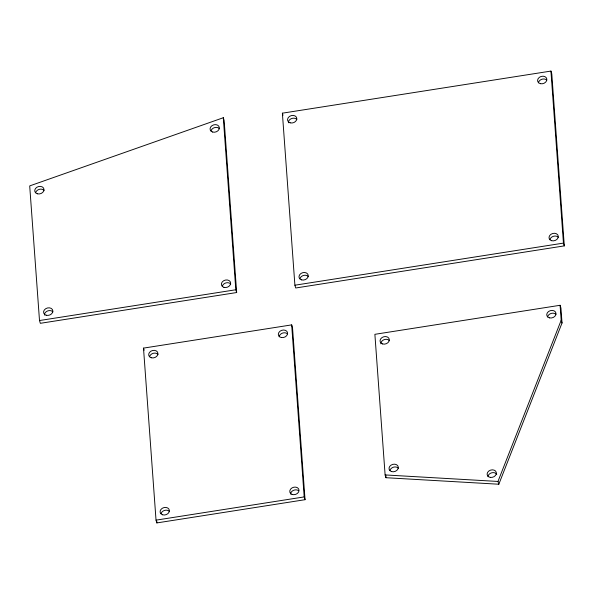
<?xml version="1.0" encoding="UTF-8"?>
<svg xmlns="http://www.w3.org/2000/svg" width="594" height="594" viewBox="0 0 594 594"><rect width="100%" height="100%" fill="white"/><g stroke="black" fill="none" stroke-linecap="round" stroke-linejoin="round"><path stroke-width="0.89" d="M498.826 484.229L497.98 481.452L561.182 320.24L560.09 305.286L374.881 334.318L385.112 474.933L385.959 477.71L498.826 484.229L562.021 323.017L560.936 308.063L560.09 305.286M223.299 117.731L29.7 185.907L39.501 320.537L40.34 323.314L236.664 292.538L224.146 120.508L223.299 117.731L235.818 289.761L236.664 292.538M282.38 113.179L550.935 71.08L551.781 73.856L564.3 245.886L295.745 287.986L294.899 285.209L282.38 113.179L283.011 115.266M39.501 320.537L235.818 289.761M294.899 285.209L563.454 243.109L564.3 245.886M143.503 348.114L291.676 324.888L292.515 327.665L305.041 499.695L156.868 522.92L156.029 520.144L143.503 348.114L144.142 350.2M156.029 520.144L304.195 496.918L305.041 499.695M385.112 474.933L497.98 481.452M561.182 320.24L562.021 323.017M550.935 71.08L563.454 243.109M385.758 474.94L385.959 477.71M291.676 324.888L304.195 496.918M156.734 521.072L156.868 522.92M161.063 513.639A4.715 3.713 -16.9 0 1 164.813 510.35A4.715 3.713 -16.9 0 1 169.513 511.553M279.18 336.753A4.715 3.713 -16.9 0 1 282.432 333.137A4.715 3.713 -16.9 0 1 287.37 333.791M149.614 356.652A4.715 3.713 -16.9 0 1 153.282 353.304A4.715 3.713 -16.9 0 1 158.026 354.425M290.592 494.097A4.715 3.713 -16.9 0 1 293.54 490.332A4.715 3.713 -16.9 0 1 298.574 490.681M44.431 315.11A4.715 3.713 -16.9 0 1 47.594 310.959A4.715 3.713 -16.9 0 1 52.933 311.887M222.319 286.249A4.715 3.713 -16.9 0 1 225.987 282.9A4.715 3.713 -16.9 0 1 230.732 284.014M211.011 130.94A4.715 3.713 -16.9 0 1 214.679 127.591A4.715 3.713 -16.9 0 1 219.431 128.705M35.677 192.686A4.715 3.713 -16.9 0 1 39.345 189.338A4.715 3.713 -16.9 0 1 44.097 190.451M299.933 278.742A4.715 3.713 -16.9 0 1 303.638 275.43A4.715 3.713 -16.9 0 1 308.368 276.589M549.925 239.694A4.715 3.713 -16.9 0 1 553.497 236.278A4.715 3.713 -16.9 0 1 558.301 237.281M538.468 82.759A4.715 3.713 -16.9 0 1 541.899 79.254A4.715 3.713 -16.9 0 1 546.77 80.108M288.402 122.772A4.715 3.713 -16.9 0 1 291.491 118.592A4.715 3.713 -16.9 0 1 296.859 119.439M389.961 470.493A4.715 3.713 -16.9 0 1 393.629 467.144A4.715 3.713 -16.9 0 1 398.374 468.258M380.903 343.852A4.715 3.713 -16.9 0 1 384.066 339.701A4.715 3.713 -16.9 0 1 389.404 340.629M487.964 476.692A4.715 3.713 -16.9 0 1 491.661 472.817A4.715 3.713 -16.9 0 1 496.74 474.279M547.631 316.944A4.715 3.713 -16.9 0 1 551.084 313.454A4.715 3.713 -16.9 0 1 555.939 314.33M281.348 337.533A4.715 3.713 -16.9 0 0 287.533 332.685A4.715 3.713 -16.9 0 0 279.997 331.237A4.715 3.713 -16.9 0 0 281.348 337.533M151.232 357.744A4.715 3.713 -16.9 0 0 157.945 353.415A4.715 3.713 -16.9 0 0 150.757 351.269A4.715 3.713 -16.9 0 0 151.232 357.744M291.996 494.386A4.715 3.713 -16.9 0 0 299.027 490.458A4.715 3.713 -16.9 0 0 292.151 487.83A4.715 3.713 -16.9 0 0 291.996 494.386M162.57 514.79A4.715 3.713 -16.9 0 0 169.379 510.565A4.715 3.713 -16.9 0 0 162.273 508.286A4.715 3.713 -16.9 0 0 162.57 514.79M46.132 315.214A4.715 3.713 -16.9 0 0 52.844 310.885A4.715 3.713 -16.9 0 0 45.664 308.732A4.715 3.713 -16.9 0 0 46.132 315.214M223.938 287.34A4.715 3.713 -16.9 0 0 230.643 283.011A4.715 3.713 -16.9 0 0 223.463 280.858A4.715 3.713 -16.9 0 0 223.938 287.34M212.637 132.031A4.715 3.713 -16.9 0 0 219.342 127.703A4.715 3.713 -16.9 0 0 212.162 125.549A4.715 3.713 -16.9 0 0 212.637 132.031M37.296 193.778A4.715 3.713 -16.9 0 0 44.008 189.449A4.715 3.713 -16.9 0 0 36.828 187.296A4.715 3.713 -16.9 0 0 37.296 193.778M290.176 122.832A4.715 3.713 -16.9 0 0 296.814 118.421A4.715 3.713 -16.9 0 0 289.568 116.372A4.715 3.713 -16.9 0 0 290.176 122.832M301.492 279.863A4.715 3.713 -16.9 0 0 308.249 275.594A4.715 3.713 -16.9 0 0 301.113 273.374A4.715 3.713 -16.9 0 0 301.492 279.863M551.685 240.711A4.715 3.713 -16.9 0 0 558.271 236.249A4.715 3.713 -16.9 0 0 550.994 234.274A4.715 3.713 -16.9 0 0 551.685 240.711M540.406 83.68A4.715 3.713 -16.9 0 0 546.822 79.047A4.715 3.713 -16.9 0 0 539.426 77.294A4.715 3.713 -16.9 0 0 540.406 83.68M549.539 317.879A4.715 3.713 -16.9 0 0 555.984 313.276A4.715 3.713 -16.9 0 0 548.604 311.486A4.715 3.713 -16.9 0 0 549.539 317.879M490.28 477.383A4.715 3.713 -16.9 0 0 496.294 472.386A4.715 3.713 -16.9 0 0 488.669 471.153A4.715 3.713 -16.9 0 0 490.28 477.383M382.603 343.948A4.715 3.713 -16.9 0 0 389.315 339.62A4.715 3.713 -16.9 0 0 382.135 337.474A4.715 3.713 -16.9 0 0 382.603 343.948M391.58 471.584A4.715 3.713 -16.9 0 0 398.292 467.255A4.715 3.713 -16.9 0 0 391.104 465.102A4.715 3.713 -16.9 0 0 391.58 471.584"/></g></svg>
